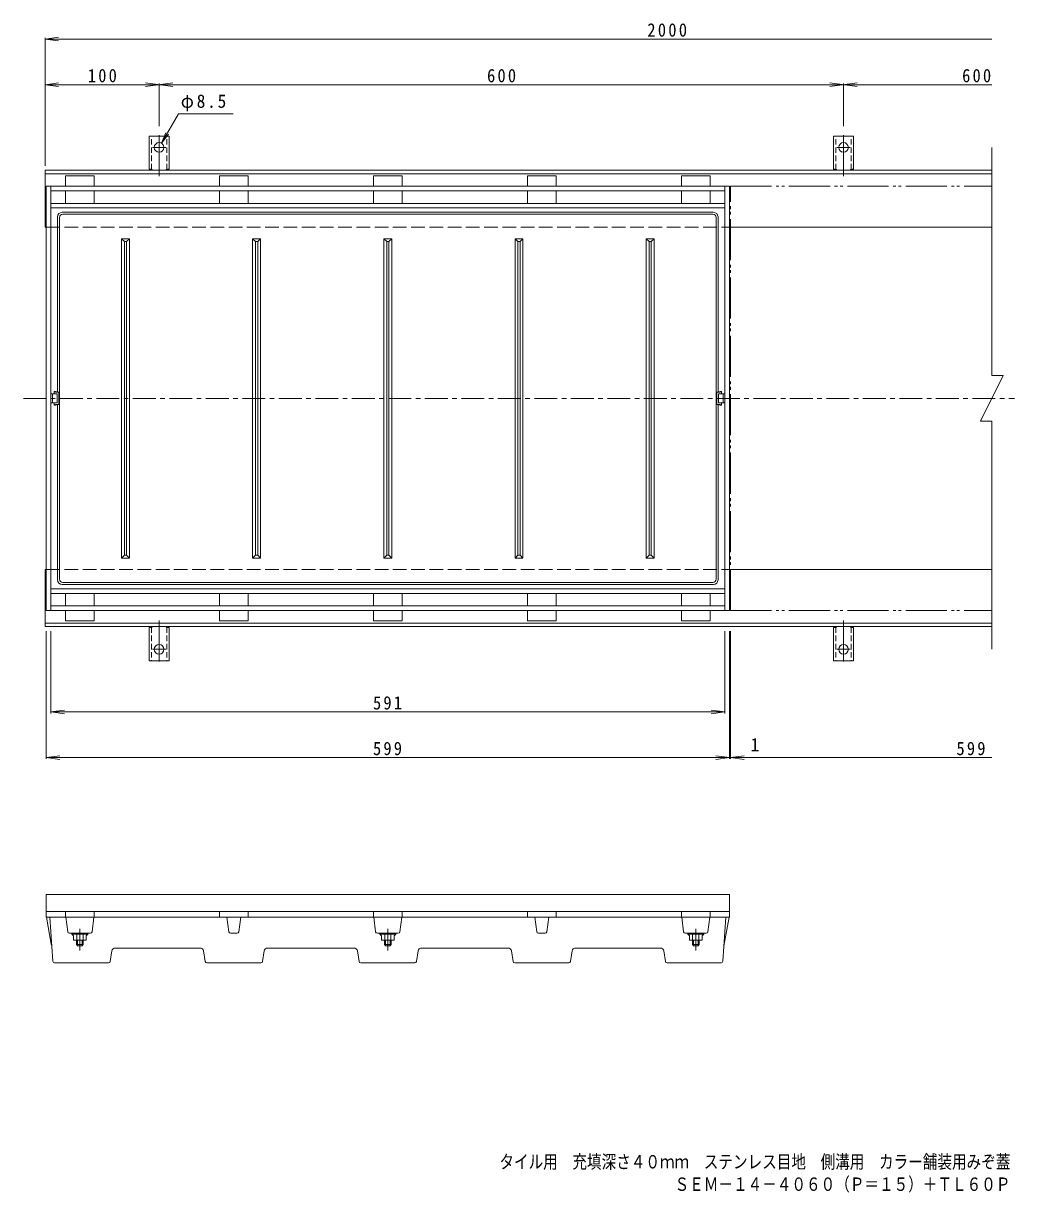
# Model space of a CAD drawing. Units: millimetres at full size, sheet at 1:4; some dimension numbers follow another scale. Extents: x -727 to 715, y -548 to 477.
# Drawn here: x -727 to 142, y -548 to 477 of the extents above; entities that cross this region are included whole.
import ezdxf
from ezdxf.enums import TextEntityAlignment as Align

# ---------------------------------------------------------------- set-up
doc = ezdxf.new("R2010")
doc.units = ezdxf.units.MM
doc.header["$LTSCALE"] = 4
for name, pattern in [('CHAIN1', [8, 5, -1, 1, -1]), ('CHAIN2', [12, 9, -1, 1, -1]), ('DASHED1', [1.8, 1.2, -0.6]), ('DASHED3', [4, 3, -1]), ('DOUBLE_CHAIN2', [12.8, 9, -1, 0.6, -0.6, 0.6, -1])]:
    doc.linetypes.add(name, pattern=pattern)
for name, color, linetype, lineweight in [('0-0_通り芯', 3, 'Continuous', 9), ('0-1_躯体', 2, 'Continuous', 9), ('0-5_寸法', 7, 'Continuous', 9), ('0-F', 7, 'Continuous', 9)]:
    doc.layers.add(name, color=color, linetype=linetype, lineweight=lineweight)
doc.layers.add('F-5_F-5ﾚｲﾔ', color=2, linetype='Continuous')
doc.styles.add('ＭＳ ゴシック', font='')
doc.styles.get('ＭＳ ゴシック').set_extended_font_data('MS Gothic')

msp = doc.modelspace()

# ---------------------------------------------------------------- linework, layer by layer
at = {"layer": '0-0_通り芯'}
for p, q in [((-689.676, 343.033), (-689.676, 334.033)), ((-554.676, 343.033), (-554.676, 334.033)), ((-419.676, 343.033), (-419.676, 334.033)), ((-419.676, 343.033), (-394.676, 343.033)), ((-394.676, 343.033), (-394.676, 334.033)), ((-259.676, 343.033), (-259.676, 334.033)), ((-124.676, 343.033), (-124.676, 334.033)), ((-706.676, -37.967), (-706.676, 334.033)), ((-706.676, 334.033), (-107.676, 334.033)), ((-702.676, -37.967), (-702.676, 334.033)), ((-702.676, 330.033), (-111.676, 330.033)), ((-689.676, 330.033), (-689.676, 319.033)), ((-664.676, 330.033), (-664.676, 319.033)), ((-554.676, 330.033), (-554.676, 319.033)), ((-529.676, 330.033), (-529.676, 319.033)), ((-419.676, 330.033), (-419.676, 319.033)), ((-394.676, 330.033), (-394.676, 319.033)), ((-284.676, 330.033), (-284.676, 319.033)), ((-259.676, 330.033), (-259.676, 319.033)), ((-149.676, 330.033), (-149.676, 319.033)), ((-124.676, 330.033), (-124.676, 319.033)), ((-111.676, -37.967), (-111.676, 334.033)), ((-107.676, -37.967), (-107.676, 334.033)), ((-702.676, 319.033), (-111.676, 319.033)), ((-702.676, 315.033), (-111.676, 315.033)), ((-692.658, 311.163), (-121.694, 311.163)), ((-692.087, 309.513), (-122.265, 309.513)), ((-696.658, 307.163), (-696.658, 153.699)), ((-695.087, 306.513), (-695.087, -10.447)), ((-119.265, 306.513), (-119.265, -10.447)), ((-117.694, 307.163), (-117.694, 153.699)), ((-640.676, 288.033), (-633.676, 288.033)), ((-640.676, 8.033), (-640.676, 288.033)), ((-640.676, 288.033), (-638.176, 285.533)), ((-633.676, 288.033), (-636.176, 285.533)), ((-633.676, 8.033), (-633.676, 288.033)), ((-525.676, 288.033), (-518.676, 288.033)), ((-525.676, 8.033), (-525.676, 288.033)), ((-525.676, 288.033), (-523.176, 285.533)), ((-518.676, 288.033), (-521.176, 285.533)), ((-518.676, 8.033), (-518.676, 288.033)), ((-410.676, 8.033), (-410.676, 288.033)), ((-410.676, 288.033), (-408.176, 285.533)), ((-410.676, 288.033), (-403.676, 288.033)), ((-403.676, 288.033), (-406.176, 285.533)), ((-403.676, 8.033), (-403.676, 288.033)), ((-295.676, 8.033), (-295.676, 288.033)), ((-288.676, 288.033), (-295.676, 288.033)), ((-295.676, 288.033), (-293.176, 285.533)), ((-288.676, 288.033), (-291.176, 285.533)), ((-288.676, 8.033), (-288.676, 288.033)), ((-180.676, 8.033), (-180.676, 288.033)), ((-173.676, 288.033), (-180.676, 288.033)), ((-180.676, 288.033), (-178.176, 285.533)), ((-173.676, 288.033), (-176.176, 285.533)), ((-173.676, 8.033), (-173.676, 288.033)), ((-638.176, 285.533), (-636.176, 285.533)), ((-638.176, 10.533), (-638.176, 285.533)), ((-636.176, 10.533), (-636.176, 285.533)), ((-523.176, 285.533), (-521.176, 285.533)), ((-523.176, 10.533), (-523.176, 285.533)), ((-521.176, 10.533), (-521.176, 285.533)), ((-408.176, 10.533), (-408.176, 285.533)), ((-408.176, 285.533), (-406.176, 285.533)), ((-406.176, 10.533), (-406.176, 285.533)), ((-293.176, 10.533), (-293.176, 285.533)), ((-291.176, 285.533), (-293.176, 285.533)), ((-291.176, 10.533), (-291.176, 285.533)), ((-178.176, 10.533), (-178.176, 285.533)), ((-176.176, 285.533), (-178.176, 285.533)), ((-176.176, 10.533), (-176.176, 285.533)), ((-699.666, 154.033), (-699.666, 152.033)), ((-114.686, 154.033), (-114.686, 152.033)), ((-702.676, 152.033), (-697.176, 152.033)), ((-702.676, 144.033), (-697.176, 144.033)), ((-701.176, 144.033), (-701.176, 152.033)), ((-699.666, 142.033), (-699.666, 144.033)), ((-697.176, 144.033), (-697.176, 152.033)), ((-695.658, 142.533), (-695.658, 153.533)), ((-118.694, 142.533), (-118.694, 153.533)), ((-117.176, 144.033), (-117.176, 152.033)), ((-111.676, 152.033), (-117.176, 152.033)), ((-111.676, 144.033), (-117.176, 144.033)), ((-114.686, 142.033), (-114.686, 144.033)), ((-113.176, 144.033), (-113.176, 152.033)), ((-696.658, -11.097), (-696.658, 142.367)), ((-117.694, -11.097), (-117.694, 142.367)), ((-640.676, 8.033), (-638.176, 10.533)), ((-638.176, 10.533), (-636.176, 10.533)), ((-633.676, 8.033), (-636.176, 10.533)), ((-525.676, 8.033), (-523.176, 10.533)), ((-523.176, 10.533), (-521.176, 10.533)), ((-518.676, 8.033), (-521.176, 10.533)), ((-410.676, 8.033), (-408.176, 10.533)), ((-408.176, 10.533), (-406.176, 10.533)), ((-403.676, 8.033), (-406.176, 10.533)), ((-295.676, 8.033), (-293.176, 10.533)), ((-291.176, 10.533), (-293.176, 10.533)), ((-288.676, 8.033), (-291.176, 10.533)), ((-180.676, 8.033), (-178.176, 10.533)), ((-176.176, 10.533), (-178.176, 10.533)), ((-173.676, 8.033), (-176.176, 10.533)), ((-640.676, 8.033), (-633.676, 8.033)), ((-525.676, 8.033), (-518.676, 8.033)), ((-410.676, 8.033), (-403.676, 8.033)), ((-288.676, 8.033), (-295.676, 8.033)), ((-173.676, 8.033), (-180.676, 8.033)), ((-702.676, -18.967), (-111.676, -18.967)), ((-692.658, -15.097), (-121.694, -15.097)), ((-692.087, -13.447), (-122.265, -13.447)), ((-702.676, -22.967), (-111.676, -22.967)), ((-689.676, -33.967), (-689.676, -22.967)), ((-664.676, -33.967), (-664.676, -22.967)), ((-554.676, -33.967), (-554.676, -22.967)), ((-529.676, -33.967), (-529.676, -22.967)), ((-419.676, -33.967), (-419.676, -22.967)), ((-394.676, -33.967), (-394.676, -22.967)), ((-284.676, -33.967), (-284.676, -22.967)), ((-259.676, -33.967), (-259.676, -22.967)), ((-149.676, -33.967), (-149.676, -22.967)), ((-124.676, -33.967), (-124.676, -22.967)), ((-706.676, -37.967), (-107.676, -37.967)), ((-702.676, -33.967), (-111.676, -33.967)), ((-689.676, -46.967), (-689.676, -37.967)), ((-554.676, -46.967), (-554.676, -37.967)), ((-419.676, -46.967), (-419.676, -37.967)), ((-394.676, -46.967), (-394.676, -37.967)), ((-259.676, -46.967), (-259.676, -37.967)), ((-124.676, -46.967), (-124.676, -37.967)), ((-419.676, -46.967), (-394.676, -46.967)), ((-107.676, -286.967), (-706.676, -286.967)), ((-706.676, -306.967), (-706.676, -286.967)), ((-107.676, -306.967), (-107.676, -286.967)), ((-107.676, -301.967), (-706.676, -301.967)), ((-107.676, -306.967), (-706.676, -306.967)), ((-706.326, -306.967), (-702.183, -330.656)), ((-700.775, -345.574), (-703.533, -306.967)), ((-689.676, -301.967), (-689.676, -306.967)), ((-687.84, -319.653), (-689.426, -306.967)), ((-666.511, -319.653), (-664.926, -306.967)), ((-664.676, -301.967), (-664.676, -306.967)), ((-554.676, -301.967), (-554.676, -306.967)), ((-546.607, -319.676), (-548.394, -306.967)), ((-537.744, -319.676), (-535.957, -306.967)), ((-529.676, -301.967), (-529.676, -306.967)), ((-419.676, -301.967), (-419.676, -306.967)), ((-417.84, -319.653), (-419.426, -306.967)), ((-396.512, -319.653), (-394.926, -306.967)), ((-394.676, -301.967), (-394.676, -306.967)), ((-284.676, -301.967), (-284.676, -306.967)), ((-276.607, -319.676), (-278.395, -306.967)), ((-267.744, -319.676), (-265.957, -306.967)), ((-259.676, -301.967), (-259.676, -306.967)), ((-149.676, -301.967), (-149.676, -306.967)), ((-147.84, -319.653), (-149.426, -306.967)), ((-126.512, -319.653), (-124.926, -306.967)), ((-124.676, -301.967), (-124.676, -306.967)), ((-113.576, -345.574), (-110.819, -306.967)), ((-108.025, -306.967), (-112.168, -330.656)), ((-686.352, -320.967), (-668, -320.967)), ((-684.176, -320.967), (-684.176, -321.767)), ((-684.176, -321.767), (-682.701, -323.367)), ((-684.176, -321.767), (-670.176, -321.767)), ((-682.701, -323.367), (-682.701, -326.967)), ((-682.701, -326.967), (-671.651, -326.967)), ((-680.176, -326.967), (-680.176, -330.967)), ((-679.938, -321.767), (-679.938, -326.967)), ((-679.176, -326.967), (-679.176, -331.967)), ((-675.176, -326.967), (-675.176, -331.967)), ((-674.413, -321.767), (-674.413, -326.967)), ((-674.176, -326.967), (-674.176, -330.967)), ((-670.176, -321.767), (-671.651, -323.367)), ((-671.651, -323.367), (-671.651, -326.967)), ((-670.176, -320.967), (-670.176, -321.767)), ((-545.122, -320.967), (-539.23, -320.967)), ((-416.352, -320.967), (-398, -320.967)), ((-414.176, -320.967), (-414.176, -321.767)), ((-414.176, -321.767), (-412.701, -323.367)), ((-414.176, -321.767), (-400.176, -321.767)), ((-412.701, -323.367), (-412.701, -326.967)), ((-412.701, -326.967), (-401.651, -326.967)), ((-410.176, -326.967), (-410.176, -330.967)), ((-409.938, -321.767), (-409.938, -326.967)), ((-409.176, -326.967), (-409.176, -331.967)), ((-405.176, -326.967), (-405.176, -331.967)), ((-404.413, -321.767), (-404.413, -326.967)), ((-404.176, -326.967), (-404.176, -330.967)), ((-400.176, -321.767), (-401.651, -323.367)), ((-401.651, -323.367), (-401.651, -326.967)), ((-400.176, -320.967), (-400.176, -321.767)), ((-269.23, -320.967), (-275.122, -320.967)), ((-128, -320.967), (-146.352, -320.967)), ((-144.176, -320.967), (-144.176, -321.767)), ((-130.176, -321.767), (-144.176, -321.767)), ((-144.176, -321.767), (-142.701, -323.367)), ((-142.701, -323.367), (-142.701, -326.967)), ((-131.651, -326.967), (-142.701, -326.967)), ((-140.176, -326.967), (-140.176, -330.967)), ((-139.938, -321.767), (-139.938, -326.967)), ((-139.176, -326.967), (-139.176, -331.967)), ((-135.176, -326.967), (-135.176, -331.967)), ((-134.413, -321.767), (-134.413, -326.967)), ((-134.176, -326.967), (-134.176, -330.967)), ((-130.176, -321.767), (-131.651, -323.367)), ((-131.651, -323.367), (-131.651, -326.967)), ((-130.176, -320.967), (-130.176, -321.767)), ((-680.176, -330.967), (-674.176, -330.967)), ((-674.176, -330.967), (-675.176, -331.967)), ((-649.067, -336.511), (-650.48, -345.695)), ((-646.102, -333.967), (-571.749, -333.967)), ((-568.784, -336.511), (-567.371, -345.695)), ((-515.567, -336.511), (-516.98, -345.695)), ((-512.602, -333.967), (-436.749, -333.967)), ((-433.784, -336.511), (-432.371, -345.695)), ((-410.176, -330.967), (-404.176, -330.967)), ((-404.176, -330.967), (-405.176, -331.967)), ((-380.567, -336.511), (-381.98, -345.695)), ((-301.75, -333.967), (-377.602, -333.967)), ((-298.784, -336.511), (-297.372, -345.695)), ((-245.567, -336.511), (-246.98, -345.695)), ((-168.25, -333.967), (-242.602, -333.967)), ((-165.284, -336.511), (-163.872, -345.695)), ((-134.176, -330.967), (-140.176, -330.967)), ((-140.176, -330.967), (-139.176, -331.967)), ((-699.279, -346.967), (-651.963, -346.967)), ((-565.889, -346.967), (-518.463, -346.967)), ((-430.889, -346.967), (-383.463, -346.967)), ((-248.463, -346.967), (-295.889, -346.967)), ((-115.073, -346.967), (-162.389, -346.967))]:
    msp.add_line(p, q, dxfattribs=at)
at = {"layer": '0-0_通り芯', "linetype": 'DOUBLE_CHAIN2'}
for p, q in [((-106.676, 334.033), (122.324, 334.033)), ((-106.676, -37.967), (-106.676, 334.033)), ((-106.676, -37.967), (122.324, -37.967))]:
    msp.add_line(p, q, dxfattribs=at)
at = {"layer": '0-0_通り芯', "linetype": 'CHAIN1'}
for p, q in [((-726.676, 148.033), (142.324, 148.033)), ((-677.176, -316.967), (-677.176, -335.967)), ((-407.176, -316.967), (-407.176, -335.967)), ((-137.176, -316.967), (-137.176, -335.967))]:
    msp.add_line(p, q, dxfattribs=at)
at = {"layer": '0-0_通り芯'}
for points in [[(-689.676, 343.033), (-664.676, 343.033), (-664.676, 334.033)], [(-554.676, 343.033), (-529.676, 343.033), (-529.676, 334.033)], [(-259.676, 343.033), (-284.676, 343.033), (-284.676, 334.033)], [(-124.676, 343.033), (-149.676, 343.033), (-149.676, 334.033)], [(-689.676, -46.967), (-664.676, -46.967), (-664.676, -37.967)], [(-554.676, -46.967), (-529.676, -46.967), (-529.676, -37.967)], [(-259.676, -46.967), (-284.676, -46.967), (-284.676, -37.967)], [(-124.676, -46.967), (-149.676, -46.967), (-149.676, -37.967)], [(-680.176, -330.967), (-679.176, -331.967), (-675.176, -331.967)], [(-410.176, -330.967), (-409.176, -331.967), (-405.176, -331.967)], [(-134.176, -330.967), (-135.176, -331.967), (-139.176, -331.967)]]:
    msp.add_lwpolyline(points, dxfattribs=at)
for points in [[(-699.666, 154.033), (-698.666, 153.533), (-695.658, 153.533), (-698.666, 154.033)], [(-114.686, 154.033), (-115.686, 153.533), (-118.694, 153.533), (-115.686, 154.033)], [(-699.666, 142.033), (-698.666, 142.533), (-695.658, 142.533), (-698.666, 142.033)], [(-114.686, 142.033), (-115.686, 142.533), (-118.694, 142.533), (-115.686, 142.033)]]:
    msp.add_lwpolyline(points, close=True, dxfattribs=at)
for centre, radius, start, end in [((-692.658, 307.163), 4, 90, 180), ((-692.087, 306.513), 3, 90, 180), ((-122.265, 306.513), 3, 0, 90), ((-121.694, 307.163), 4, 0, 90), ((-692.658, -11.097), 4, 180, 270), ((-692.087, -10.447), 3, 180, 270), ((-122.265, -10.447), 3, 270, 0), ((-121.694, -11.097), 4, 270, 0), ((-686.352, -319.467), 1.5, 187.12502, 270), ((-668, -319.467), 1.5, 270, 352.87498), ((-545.122, -319.467), 1.5, 188.00487, 270), ((-539.23, -319.467), 1.5, 270, 351.99513), ((-416.352, -319.467), 1.5, 187.12502, 270), ((-398, -319.467), 1.5, 270, 352.87498), ((-275.122, -319.467), 1.5, 188.00487, 270), ((-269.23, -319.467), 1.5, 270, 351.99513), ((-146.352, -319.467), 1.5, 187.12502, 270), ((-128, -319.467), 1.5, 270, 352.87498), ((-698.243, -329.967), 4, 189.91936, 208.66345), ((-646.102, -336.967), 3, 90, 171.25371), ((-571.749, -336.967), 3, 8.74629, 90), ((-512.602, -336.967), 3, 90, 171.25366), ((-436.749, -336.967), 3, 8.74634, 90), ((-377.602, -336.967), 3, 90, 171.25366), ((-301.75, -336.967), 3, 8.74634, 90), ((-242.602, -336.967), 3, 90, 171.25371), ((-168.25, -336.967), 3, 8.74629, 90), ((-116.108, -329.967), 4, 331.33655, 350.08064), ((-699.279, -345.467), 1.5, 184.08511, 270), ((-651.963, -345.467), 1.5, 270, 351.254), ((-565.889, -345.467), 1.5, 188.74602, 270), ((-518.463, -345.467), 1.5, 270, 351.25409), ((-430.889, -345.467), 1.5, 188.74591, 270), ((-383.463, -345.467), 1.5, 270, 351.25409), ((-295.889, -345.467), 1.5, 188.74591, 270), ((-248.463, -345.467), 1.5, 270, 351.25398), ((-162.389, -345.467), 1.5, 188.746, 270), ((-115.073, -345.467), 1.5, 270, 355.91489)]:
    msp.add_arc(centre, radius, start, end, dxfattribs=at)
at = {"layer": '0-1_躯体'}
for p, q in [((-607.676, 378.033), (-616.426, 378.033)), ((-616.426, 349.033), (-616.426, 378.033)), ((-607.676, 378.033), (-598.926, 378.033)), ((-598.926, 349.033), (-598.926, 378.033)), ((-7.676, 378.033), (-16.426, 378.033)), ((-16.426, 349.033), (-16.426, 378.033)), ((-7.676, 378.033), (1.074, 378.033)), ((1.074, 349.033), (1.074, 378.033)), ((122.324, 168.033), (122.324, 368.033)), ((-616.426, 349.033), (-615.176, 349.033)), ((-598.926, 349.033), (-600.176, 349.033)), ((-16.426, 349.033), (-15.176, 349.033)), ((1.074, 349.033), (-0.176, 349.033)), ((-707.676, 298.033), (-707.676, 348.033)), ((-707.676, 348.033), (122.324, 348.033)), ((-707.676, 345.033), (122.324, 345.033)), ((-707.676, 298.033), (-706.676, 298.033)), ((-107.676, 298.033), (122.324, 298.033)), ((122.324, -71.967), (122.324, 128.033)), ((-707.676, -1.967), (-707.676, -51.967)), ((-707.676, -1.967), (-706.676, -1.967)), ((-107.676, -1.967), (122.324, -1.967)), ((-707.676, -48.967), (122.324, -48.967)), ((-707.676, -51.967), (122.324, -51.967)), ((-616.426, -52.967), (-615.176, -52.967)), ((-616.426, -52.967), (-616.426, -81.967)), ((-598.926, -52.967), (-600.176, -52.967)), ((-598.926, -52.967), (-598.926, -81.967)), ((-16.426, -52.967), (-15.176, -52.967)), ((-16.426, -52.967), (-16.426, -81.967)), ((1.074, -52.967), (-0.176, -52.967)), ((1.074, -52.967), (1.074, -81.967)), ((-607.676, -81.967), (-616.426, -81.967)), ((-607.676, -81.967), (-598.926, -81.967)), ((-7.676, -81.967), (-16.426, -81.967)), ((-7.676, -81.967), (1.074, -81.967))]:
    msp.add_line(p, q, dxfattribs=at)
at = {"layer": '0-1_躯体', "linetype": 'DASHED1'}
for p, q in [((-614.426, 348.887), (-614.426, 378.033)), ((-600.926, 348.887), (-600.926, 378.033)), ((-14.426, 348.887), (-14.426, 378.033)), ((-0.926, 348.887), (-0.926, 378.033)), ((-614.426, -52.821), (-614.426, -81.967)), ((-600.926, -52.821), (-600.926, -81.967)), ((-14.426, -52.821), (-14.426, -81.967)), ((-0.926, -52.821), (-0.926, -81.967))]:
    msp.add_line(p, q, dxfattribs=at)
at = {"layer": '0-1_躯体', "linetype": 'CHAIN2'}
for p, q in [((-607.676, 378.813), (-607.676, 339.033)), ((-7.676, 378.813), (-7.676, 339.033)), ((-607.676, 368.033), (-613.452, 368.033)), ((-607.676, 368.033), (-601.9, 368.033)), ((-7.676, 368.033), (-13.452, 368.033)), ((-7.676, 368.033), (-1.9, 368.033)), ((-607.676, -82.747), (-607.676, -42.967)), ((-7.676, -82.747), (-7.676, -42.967)), ((-607.676, -71.967), (-613.452, -71.967)), ((-607.676, -71.967), (-601.9, -71.967)), ((-7.676, -71.967), (-13.452, -71.967)), ((-7.676, -71.967), (-1.9, -71.967))]:
    msp.add_line(p, q, dxfattribs=at)
at = {"layer": '0-1_躯体', "linetype": 'DASHED3'}
for p, q in [((-706.676, 298.033), (-107.676, 298.033)), ((-706.676, -1.967), (-107.676, -1.967))]:
    msp.add_line(p, q, dxfattribs=at)
at = {"layer": '0-1_躯体'}
msp.add_lwpolyline([(122.324, 168.033), (132.324, 168.033), (112.324, 128.033), (122.324, 128.033)], dxfattribs=at)
for centre in [(-607.676, 368.033), (-7.676, 368.033), (-607.676, -71.967), (-7.676, -71.967)]:
    msp.add_circle(centre, 4.25, dxfattribs=at)
for centre, start, end in [((-615.176, 347.033), 30.00051, 90), ((-600.176, 347.033), 90, 149.99949), ((-15.176, 347.033), 30.00051, 90), ((-0.176, 347.033), 90, 149.99949), ((-615.176, -50.967), 270, 329.99949), ((-600.176, -50.967), 210.00051, 270), ((-15.176, -50.967), 270, 329.99949), ((-0.176, -50.967), 210.00051, 270)]:
    msp.add_arc(centre, 2, start, end, dxfattribs=at)
at = {"layer": '0-5_寸法'}
for q in [(-601.724, 380.952), (-599.463, 379.647)]:
    msp.add_line((-605.551, 371.714), q, dxfattribs=at)
msp.add_lwpolyline([(-605.551, 371.714), (-590.59, 397.626), (-542.806, 397.626)], dxfattribs=at)
at = {"layer": '0-F'}
for p, q in [((-707.676, 463.033), (-695.778, 464.599)), ((-707.676, 352.033), (-707.676, 464.233)), ((-707.676, 463.033), (-695.778, 461.467)), ((-707.676, 463.033), (122.324, 463.033)), ((-707.676, 423.033), (-695.778, 424.599)), ((-707.676, 423.033), (-695.778, 421.467)), ((-707.676, 423.033), (122.324, 423.033)), ((-595.778, 421.467), (-619.573, 424.599)), ((-595.778, 424.599), (-619.573, 421.467)), ((-607.676, 386.759), (-607.676, 424.233)), ((4.222, 421.467), (-19.573, 424.599)), ((4.222, 424.599), (-19.573, 421.467)), ((-7.676, 386.759), (-7.676, 424.233)), ((-706.676, -55.967), (-706.676, -168.167)), ((-702.676, -55.967), (-702.676, -128.167)), ((-111.676, -55.967), (-111.676, -128.167)), ((-107.676, -55.967), (-107.676, -168.167)), ((-106.676, -55.967), (-106.676, -168.167)), ((-702.676, -126.967), (-690.778, -125.401)), ((-702.676, -126.967), (-111.676, -126.967)), ((-702.676, -126.967), (-690.778, -128.533)), ((-111.676, -126.967), (-123.573, -125.401)), ((-111.676, -126.967), (-123.573, -128.533)), ((-706.676, -166.967), (-694.778, -165.401)), ((-706.676, -166.967), (-694.778, -168.533)), ((-706.676, -166.967), (122.324, -166.967)), ((-107.676, -166.967), (-119.573, -165.401)), ((-107.676, -166.967), (-119.573, -168.533)), ((-106.676, -166.967), (-94.778, -165.401)), ((-106.676, -166.967), (-94.778, -168.533))]:
    msp.add_line(p, q, dxfattribs=at)

# ---------------------------------------------------------------- texts
at = {"layer": '0-5_寸法', "color": 2, "insert": (-588.698, 399.626), "char_height": 11.73, "attachment_point": 7, "style": 'ＭＳ ゴシック'}
msp.add_mtext('\\T1.21;\\W0.95;φ8.5', dxfattribs=at)
at = {"layer": '0-F', "color": 2, "style": 'ＭＳ ゴシック'}
msp.add_text('1', height=11.73, dxfattribs=at).set_placement((-89.247, -164.967), align=Align.BOTTOM_LEFT)
at = {"layer": '0-F', "color": 2, "char_height": 11.73, "attachment_point": 7, "style": 'ＭＳ ゴシック'}
for s, insert in [('\\T1.28;\\W0.9;2000', (-179.658, 465.033)), ('\\T1.27;\\W0.9;100', (-670.176, 425.033)), ('\\T1.27;\\W0.9;600', (-320.176, 425.033)), ('\\T1.27;\\W0.9;600', (96.324, 425.033)), ('\\T1.27;\\W0.9;591', (-420.176, -124.967)), ('\\T1.27;\\W0.9;599', (-420.176, -164.967)), ('\\T1.27;\\W0.9;599', (91.351, -164.967))]:
    msp.add_mtext(s, dxfattribs=dict(at, insert=insert))
at = {"layer": 'F-5_F-5ﾚｲﾔ', "style": 'ＭＳ ゴシック', "width": 0.8}
for s, p in [('タイル用\u3000充填深さ４０ｍｍ\u3000ステンレス目地\u3000側溝用\u3000カラー舗装用みぞ蓋\u3000', (-309.363, -530.705)), ('\u3000\u3000\u3000\u3000\u3000\u3000\u3000\u3000\u3000\u3000\u3000\u3000ＳＥＭ－１４－４０６０（Ｐ＝１５）＋ＴＬ６０Ｐ', (-309.363, -550.367))]:
    msp.add_text(s, height=11.73, dxfattribs=at).set_placement(p, align=Align.BOTTOM_LEFT)

doc.saveas('drawing.dxf')
